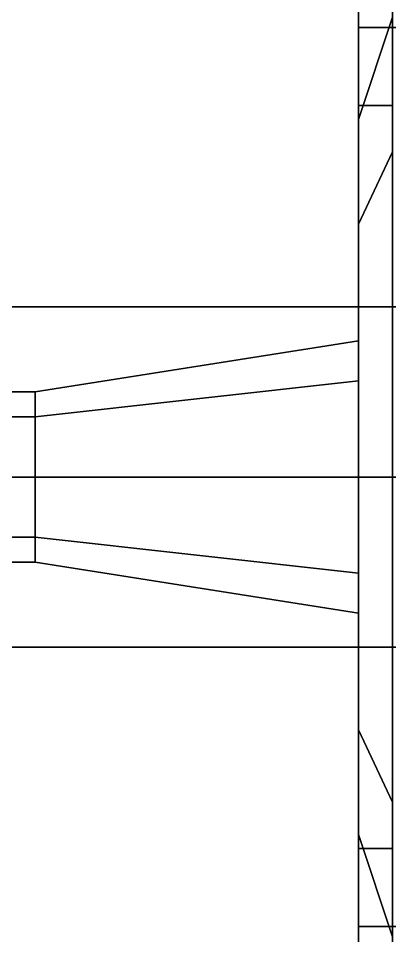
# Model space of a CAD drawing. Header units: millimetres. Extents: x -1.4 to 1.4, y -4.7 to 34.3.
# Drawn here: x 0.73 to 0.948, y -0.269 to 0.269 of the extents above; entities that cross this region are included whole.
import ezdxf

# ---------------------------------------------------------------- set-up
doc = ezdxf.new("R2010")
doc.units = ezdxf.units.MM
doc.layers.add('limber', color=2, linetype='Continuous')
doc.layers.add('limber_wheels', color=4, linetype='Continuous')

msp = doc.modelspace()

# ---------------------------------------------------------------- linework, layer by layer
for points in [[(1.01, 0.1, 0.73), (1.01, 0.1, 0.61), (0.43, 0.1, 0.61), (0.43, 0.1, 0.73)], [(1.01, 0.1, 0.61), (1.01, -0.1, 0.61), (0.43, -0.1, 0.61), (0.43, 0.1, 0.61)], [(0.43, 0.1, 0.73), (0.43, -0.1, 0.73), (1.01, -0.1, 0.73), (1.01, 0.1, 0.73)], [(0.43, -0.1, 0.73), (0.43, -0.1, 0.61), (1.01, -0.1, 0.61), (1.01, -0.1, 0.73)]]:
    msp.add_3dface(points)
at = {"layer": 'limber'}
for points in [[(0.93, 0.05657, 0.72657), (0.93, 0.08, 0.67), (0.74, 0.05, 0.67), (0.74, 0.03536, 0.70536)], [(0.93, 0.08, 0.67), (0.93, 0.05657, 0.61343), (0.74, 0.03536, 0.63464), (0.74, 0.05, 0.67)], [(0.93, 0, 0.75), (0.93, 0.05657, 0.72657), (0.74, 0.03536, 0.70536), (0.74, 0, 0.72)], [(0.93, 0.05657, 0.61343), (0.93, 0, 0.59), (0.74, 0, 0.62), (0.74, 0.03536, 0.63464)], [(0.74, 0.03536, 0.70536), (0.74, 0.05, 0.67), (-0.74, 0.05, 0.67), (-0.74, 0.03536, 0.70536)], [(0.74, 0.05, 0.67), (0.74, 0.03536, 0.63464), (-0.74, 0.03536, 0.63464), (-0.74, 0.05, 0.67)], [(0.74, 0, 0.72), (0.74, 0.03536, 0.70536), (-0.74, 0.03536, 0.70536), (-0.74, 0, 0.72)], [(0.74, 0.03536, 0.63464), (0.74, 0, 0.62), (-0.74, 0, 0.62), (-0.74, 0.03536, 0.63464)], [(0.74, -0.03536, 0.70536), (0.74, 0, 0.72), (-0.74, 0, 0.72), (-0.74, -0.03536, 0.70536)], [(0.74, 0, 0.62), (0.74, -0.03536, 0.63464), (-0.74, -0.03536, 0.63464), (-0.74, 0, 0.62)], [(0.93, -0.05657, 0.72657), (0.93, 0, 0.75), (0.74, 0, 0.72), (0.74, -0.03536, 0.70536)], [(0.93, 0, 0.59), (0.93, -0.05657, 0.61343), (0.74, -0.03536, 0.63464), (0.74, 0, 0.62)], [(0.74, -0.05, 0.67), (0.74, -0.03536, 0.70536), (-0.74, -0.03536, 0.70536), (-0.74, -0.05, 0.67)], [(0.74, -0.03536, 0.63464), (0.74, -0.05, 0.67), (-0.74, -0.05, 0.67), (-0.74, -0.03536, 0.63464)], [(0.93, -0.08, 0.67), (0.93, -0.05657, 0.72657), (0.74, -0.03536, 0.70536), (0.74, -0.05, 0.67)], [(0.93, -0.05657, 0.61343), (0.93, -0.08, 0.67), (0.74, -0.05, 0.67), (0.74, -0.03536, 0.63464)]]:
    msp.add_3dface(points, dxfattribs=at)
at = {"layer": 'limber_wheels'}
for points in [[(0.99, 0.26405, 1.30748), (0.99, 0.4879, 1.1579), (0.93, 0.4879, 1.1579), (0.93, 0.26405, 1.30748)], [(0.93, 0.26405, 1.30748), (0.93, 0.4879, 1.1579), (0.93, 0.40305, 1.07305), (0.93, 0.21813, 1.19661)], [(0.93, 0.4879, 0.1821), (0.93, 0.26405, 0.03252), (0.93, 0.21813, 0.14339), (0.93, 0.40305, 0.26695)], [(0.99, 0.4879, 0.1821), (0.99, 0.26405, 0.03252), (0.93, 0.26405, 0.03252), (0.93, 0.4879, 0.1821)], [(0.93, 0.21813, 1.19661), (0.93, 0.40305, 1.07305), (0.95, 0.40305, 1.07305), (0.95, 0.21813, 1.19661)], [(0.93, 0.40305, 0.26695), (0.93, 0.21813, 0.14339), (0.95, 0.21813, 0.14339), (0.95, 0.40305, 0.26695)], [(0.95, 0.27, 0.67), (0.95, 0.19092, 0.47908), (0.93, 0.14849, 0.52151), (0.93, 0.21, 0.67)], [(0.95, 0.19092, 0.86092), (0.95, 0.27, 0.67), (0.93, 0.21, 0.67), (0.93, 0.14849, 0.81849)], [(0.99, 0.26405, 0.03252), (0.99, 0, -0.02), (0.93, 0, -0.02), (0.93, 0.26405, 0.03252)], [(0.93, 0.26405, 0.03252), (0.93, 0, -0.02), (0.93, 0, 0.1), (0.93, 0.21813, 0.14339)], [(0.93, 0, 1.36), (0.93, 0.26405, 1.30748), (0.93, 0.21813, 1.19661), (0.93, 0, 1.24)], [(0.99, 0, 1.36), (0.99, 0.26405, 1.30748), (0.93, 0.26405, 1.30748), (0.93, 0, 1.36)], [(0.93, 0.21813, 0.14339), (0.93, 0, 0.1), (0.95, 0, 0.1), (0.95, 0.21813, 0.14339)], [(0.93, 0, 1.24), (0.93, 0.21813, 1.19661), (0.95, 0.21813, 1.19661), (0.95, 0, 1.24)], [(0.93, -0.14849, 0.81849), (0.93, 0.21, 0.67), (0.93, 0.14849, 0.52151), (0.93, -0.21, 0.67)], [(0.93, 0, 0.88), (0.93, 0.14849, 0.81849), (0.93, 0.21, 0.67), (0.93, -0.14849, 0.81849)], [(0.95, 0, 0.94), (0.95, 0.19092, 0.86092), (0.93, 0.14849, 0.81849), (0.93, 0, 0.88)], [(0.95, 0.19092, 0.47908), (0.95, 0, 0.4), (0.93, 0, 0.46), (0.93, 0.14849, 0.52151)], [(0.93, -0.21, 0.67), (0.93, 0.14849, 0.52151), (0.93, 0, 0.46), (0.93, -0.14849, 0.52151)], [(0.99, 0, -0.02), (0.99, -0.26405, 0.03252), (0.93, -0.26405, 0.03252), (0.93, 0, -0.02)], [(0.93, 0, -0.02), (0.93, -0.26405, 0.03252), (0.93, -0.21813, 0.14339), (0.93, 0, 0.1)], [(0.93, 0, 0.1), (0.93, -0.21813, 0.14339), (0.95, -0.21813, 0.14339), (0.95, 0, 0.1)], [(0.95, -0.19092, 0.86092), (0.95, 0, 0.94), (0.93, 0, 0.88), (0.93, -0.14849, 0.81849)], [(0.95, 0, 0.4), (0.95, -0.19092, 0.47908), (0.93, -0.14849, 0.52151), (0.93, 0, 0.46)], [(0.93, -0.26405, 1.30748), (0.93, 0, 1.36), (0.93, 0, 1.24), (0.93, -0.21813, 1.19661)], [(0.93, -0.21813, 1.19661), (0.93, 0, 1.24), (0.95, 0, 1.24), (0.95, -0.21813, 1.19661)], [(0.99, -0.26405, 1.30748), (0.99, 0, 1.36), (0.93, 0, 1.36), (0.93, -0.26405, 1.30748)], [(0.95, -0.19092, 0.47908), (0.95, -0.27, 0.67), (0.93, -0.21, 0.67), (0.93, -0.14849, 0.52151)], [(0.95, -0.27, 0.67), (0.95, -0.19092, 0.86092), (0.93, -0.14849, 0.81849), (0.93, -0.21, 0.67)], [(0.93, -0.4879, 1.1579), (0.93, -0.26405, 1.30748), (0.93, -0.21813, 1.19661), (0.93, -0.40305, 1.07305)], [(0.93, -0.40305, 1.07305), (0.93, -0.21813, 1.19661), (0.95, -0.21813, 1.19661), (0.95, -0.40305, 1.07305)], [(0.93, -0.26405, 0.03252), (0.93, -0.4879, 0.1821), (0.93, -0.40305, 0.26695), (0.93, -0.21813, 0.14339)], [(0.93, -0.21813, 0.14339), (0.93, -0.40305, 0.26695), (0.95, -0.40305, 0.26695), (0.95, -0.21813, 0.14339)], [(0.99, -0.4879, 1.1579), (0.99, -0.26405, 1.30748), (0.93, -0.26405, 1.30748), (0.93, -0.4879, 1.1579)], [(0.99, -0.26405, 0.03252), (0.99, -0.4879, 0.1821), (0.93, -0.4879, 0.1821), (0.93, -0.26405, 0.03252)]]:
    msp.add_3dface(points, dxfattribs=at)

doc.saveas('drawing.dxf')
